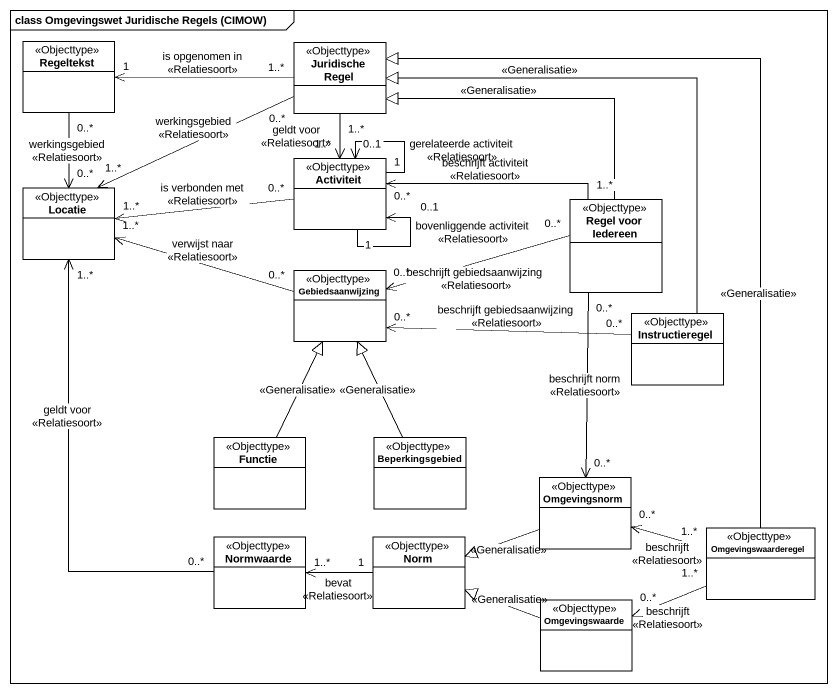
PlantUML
@startuml
mainframe class Omgevingswet Juridische Regels (CIMOW)
hide circle
hide empty members
class Regeltekst <<Objecttype>>
class "Juridische Regel" as Juridische_Regel <<Objecttype>>
class Activiteit <<Objecttype>>
class Locatie <<Objecttype>>
class "Regel voor Iedereen" as Regel_voor_Iedereen <<Objecttype>>
class Gebiedsaanwijzing <<Objecttype>>
class Instructieregel <<Objecttype>>
class Functie <<Objecttype>>
class Beperkingsgebied <<Objecttype>>
class Omgevingsnorm <<Objecttype>>
class Normwaarde <<Objecttype>>
class Norm <<Objecttype>>
class Omgevingswaarderegel <<Objecttype>>
class Omgevingswaarde <<Objecttype>>
Regeltekst "0..*" --> "0..*" Locatie : werkingsgebied\n<<Relatiesoort>>
Juridische_Regel "1..*" -left-> "1" Regeltekst : is opgenomen in\n<<Relatiesoort>>
Juridische_Regel "1..*" --> "1..*" Activiteit : geldt voor\n<<Relatiesoort>>
Juridische_Regel "0..*" -left-> "1..*" Locatie : werkingsgebied\n<<Relatiesoort>>
Activiteit "1" --> "0..1" Activiteit : bovenliggende activiteit\n<<Relatiesoort>>
Activiteit "1" --> "0..1" Activiteit : gerelateerde activiteit\n<<Relatiesoort>>
Activiteit "0..*" -left-> "1..*" Locatie : is verbonden met\n<<Relatiesoort>>
Regel_voor_Iedereen -up-|> Juridische_Regel : <<Generalisatie>>
Regel_voor_Iedereen "1..*" -left-> "0..*" Activiteit : beschrijft activiteit\n<<Relatiesoort>>
Regel_voor_Iedereen "0..*" -left-> "0..*" Gebiedsaanwijzing : beschrijft gebiedsaanwijzing\n<<Relatiesoort>>
Regel_voor_Iedereen "0..*" --> "0..*" Omgevingsnorm : beschrijft norm\n<<Relatiesoort>>
Gebiedsaanwijzing "0..*" -left-> "1..*" Locatie : verwijst naar\n<<Relatiesoort>>
Instructieregel -up-|> Juridische_Regel : <<Generalisatie>>
Instructieregel "0..*" -left-> "0..*" Gebiedsaanwijzing : beschrijft gebiedsaanwijzing\n<<Relatiesoort>>
Functie -up-|> Gebiedsaanwijzing : <<Generalisatie>>
Beperkingsgebied -up-|> Gebiedsaanwijzing : <<Generalisatie>>
Omgevingsnorm -left-|> Norm : <<Generalisatie>>
Normwaarde "0..*" -up-> "1..*" Locatie : geldt voor\n<<Relatiesoort>>
Norm "1" -left-> "1..*" Normwaarde : bevat\n<<Relatiesoort>>
Omgevingswaarderegel -up-|> Juridische_Regel : <<Generalisatie>>
Omgevingswaarderegel "1..*" -left-> "0..*" Omgevingsnorm : beschrijft\n<<Relatiesoort>>
Omgevingswaarderegel "1..*" -left-> "0..*" Omgevingswaarde : beschrijft\n<<Relatiesoort>>
Omgevingswaarde -left-|> Norm : <<Generalisatie>>
@enduml
